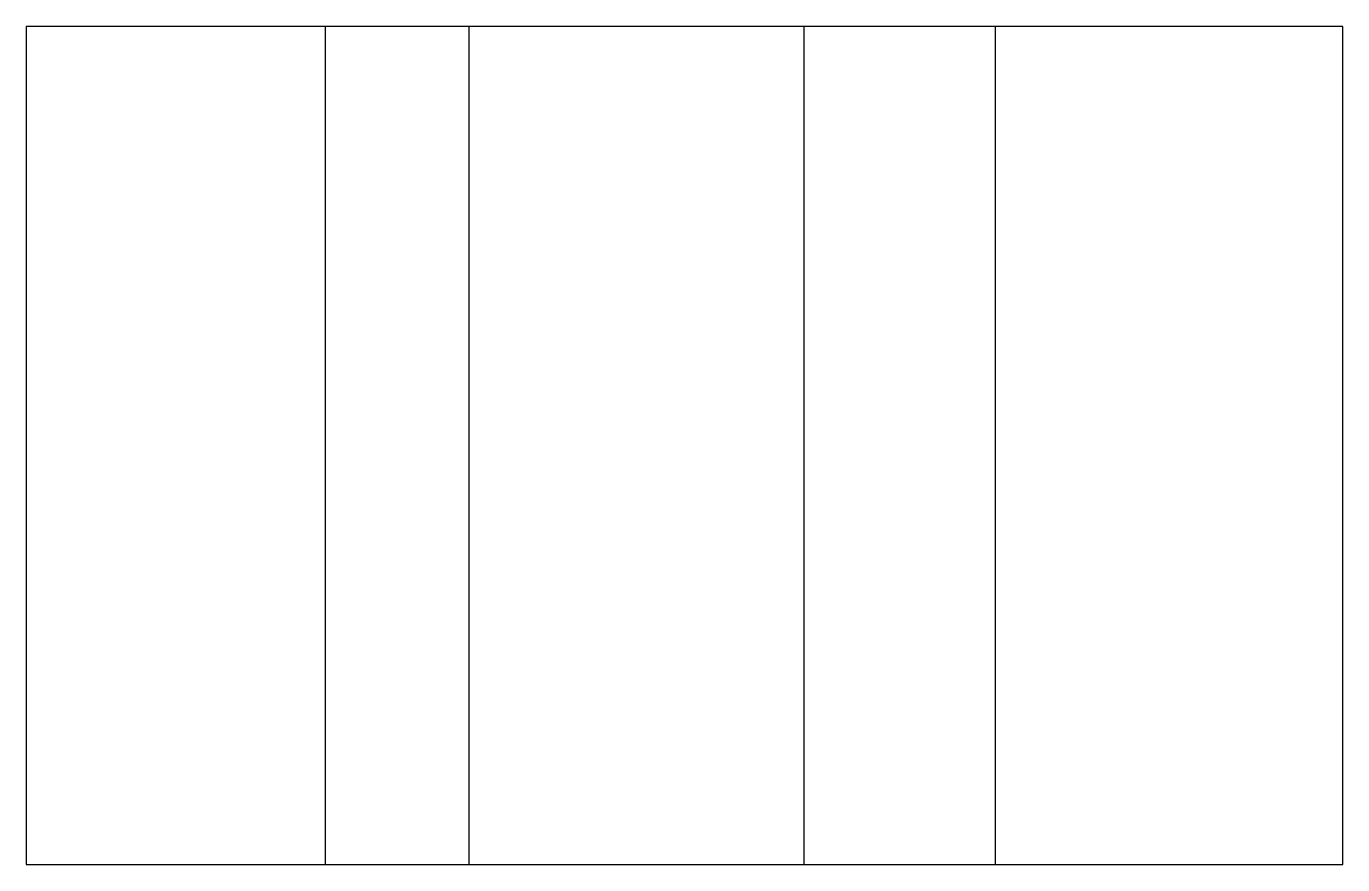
# Model space of a CAD drawing. Header units: millimetres. Extents: x -55 to 55, y -35 to 35.
import ezdxf

# ---------------------------------------------------------------- set-up
doc = ezdxf.new("R2010")
doc.units = ezdxf.units.MM
for name, color, linetype in [('A_CHANNEL_12_WIDE_Z-10', 2, 'CONTINUOUS'), ('B_CHANNEL_16_WIDE_Z-15', 3, 'CONTINUOUS'), ('BLANK', 1, 'CONTINUOUS')]:
    doc.layers.add(name, color=color, linetype=linetype)

msp = doc.modelspace()

# ---------------------------------------------------------------- linework, layer by layer
at = {"layer": 'A_CHANNEL_12_WIDE_Z-10'}
for p, q in [((-30, -35), (-30, 35)), ((-18, -35), (-18, 35))]:
    msp.add_line(p, q, dxfattribs=at)
at = {"layer": 'B_CHANNEL_16_WIDE_Z-15'}
for p, q in [((10, -35), (10, 35)), ((26, -35), (26, 35))]:
    msp.add_line(p, q, dxfattribs=at)
at = {"layer": 'BLANK'}
for p, q in [((55, 35), (-55, 35)), ((-55, 35), (-55, -35)), ((55, -35), (55, 35)), ((-55, -35), (55, -35))]:
    msp.add_line(p, q, dxfattribs=at)

doc.saveas('drawing.dxf')
